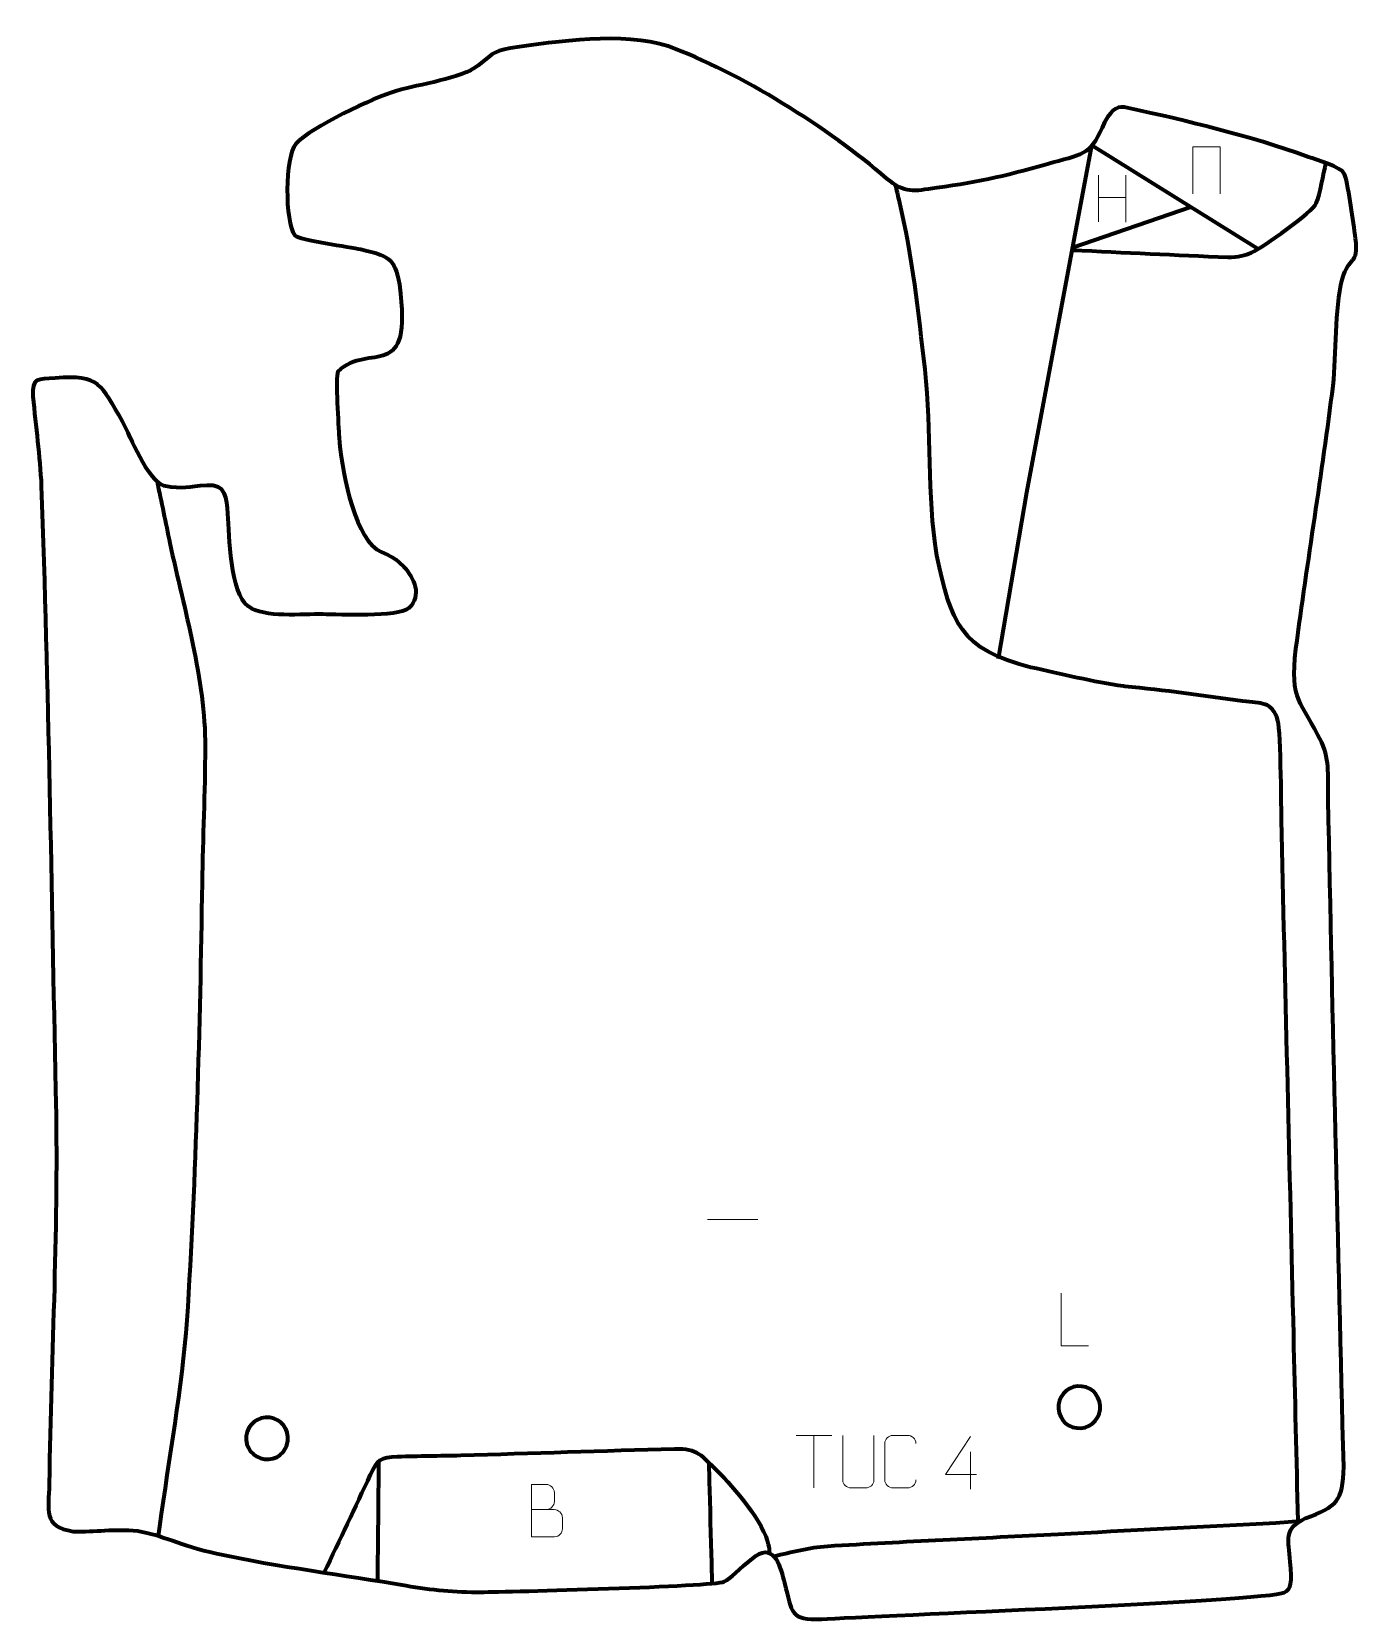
# Model space of a CAD drawing. Header units: millimetres. Extents: x -575 to 58, y 102 to 859.
import ezdxf

# ---------------------------------------------------------------- set-up
doc = ezdxf.new("R2010")
doc.units = ezdxf.units.MM
doc.header["$MEASUREMENT"] = 0
doc.layers.add('layer 2', color=7, linetype='Continuous')
doc.layers.add('layer 3', color=7, linetype='Continuous')

msp = doc.modelspace()

# ---------------------------------------------------------------- linework, layer by layer
at = {"layer": 'layer 2', "color": 142, "lineweight": 158}
for points, knots in [([(-114.111, 560.1309), (-114.111, 560.1309), (-100.6981, 639.4429), (-100.6981, 639.4429), (-100.6981, 639.4429), (-100.6981, 639.4429), (-69.6666, 804.6905), (-69.6666, 804.6905)], [0, 0, 0, 0, 0.33333333, 0.33333333, 0.33333333, 0.33333333, 1, 1, 1, 1]), ([(-79.0222, 754.8703), (-54.3787, 753.7809), (-29.5933, 752.4762), (-4.9676, 751.5278), (-4.9676, 751.5278), (0.0844, 751.5396), (3.4135, 752.3022), (6.2967, 753.6636), (6.2967, 753.6636), (11.9042, 756.3113), (35.5638, 773.0234), (37.2117, 777.1926), (37.2117, 777.1926), (39.0129, 781.7501), (40.621, 791.1151), (41.8169, 796.346)], [0, 0, 0, 0, 0.2, 0.2, 0.2, 0.2, 0.4, 0.4, 0.4, 0.4, 0.6, 0.6, 0.6, 0.6, 1, 1, 1, 1]), ([(28.5568, 149.4241), (27.8522, 178.94), (27.1476, 208.456), (26.443, 237.9719), (26.443, 237.9719), (24.544, 317.515), (22.6452, 397.058), (20.7462, 476.601), (20.7462, 476.601), (20.5566, 485.2052), (20.3898, 525.8216), (18.9507, 530.673), (18.9507, 530.673), (16.1269, 540.1932), (11.179, 538.8188), (2.0676, 540.0124), (2.0676, 540.0124), (-16.7135, 542.4728), (-35.079, 545.2688), (-53.987, 547.0014), (-53.987, 547.0014), (-53.987, 547.0014), (-54.5942, 547.056), (-54.5942, 547.056), (-54.5942, 547.056), (-68.6916, 548.9902), (-84.6289, 553.0657), (-98.7622, 556.081), (-98.7622, 556.081), (-132.3338, 564.3998), (-136.7566, 577.5357), (-143.442, 609.414), (-143.442, 609.414), (-148.3729, 638.6597), (-145.6327, 668.2356), (-149.1173, 697.915), (-149.1173, 697.915), (-152.4433, 726.2433), (-154.7903, 750.8893), (-161.4865, 778.8805), (-161.4865, 778.8805), (-162.0405, 781.1961), (-162.5838, 783.5106), (-163.1155, 785.8315)], [0, 0, 0, 0, 0.08333333, 0.08333333, 0.08333333, 0.08333333, 0.16666667, 0.16666667, 0.16666667, 0.16666667, 0.25, 0.25, 0.25, 0.25, 0.33333333, 0.33333333, 0.33333333, 0.33333333, 0.41666667, 0.41666667, 0.41666667, 0.41666667, 0.5, 0.5, 0.5, 0.5, 0.58333333, 0.58333333, 0.58333333, 0.58333333, 0.66666667, 0.66666667, 0.66666667, 0.66666667, 0.75, 0.75, 0.75, 0.75, 0.83333333, 0.83333333, 0.83333333, 0.83333333, 1, 1, 1, 1]), ([(-514.8631, 644.6971), (-512.8175, 634.863), (-510.7718, 625.0288), (-508.7263, 615.1946), (-508.7263, 615.1946), (-502.0442, 583.7885), (-491.8596, 550.1765), (-491.9448, 518.0684), (-491.9448, 518.0684), (-492.0445, 496.641), (-493.079, 474.8894), (-493.4057, 453.3475), (-493.4057, 453.3475), (-494.4943, 384.2477), (-496.2564, 313.9907), (-500.6707, 245.0439), (-500.6707, 245.0439), (-503.0242, 212.76), (-509.2612, 179.0891), (-513.7327, 146.8316), (-513.7327, 146.8316), (-513.94, 145.336), (-514.1473, 143.8404), (-514.3547, 142.3448)], [0, 0, 0, 0, 0.14285714, 0.14285714, 0.14285714, 0.14285714, 0.28571429, 0.28571429, 0.28571429, 0.28571429, 0.42857143, 0.42857143, 0.42857143, 0.42857143, 0.57142857, 0.57142857, 0.57142857, 0.57142857, 0.71428571, 0.71428571, 0.71428571, 0.71428571, 1, 1, 1, 1]), ([(-435.2329, 124.8563), (-427.8263, 140.4138), (-420.4749, 155.9424), (-413.1506, 171.5382), (-413.1506, 171.5382), (-409.7125, 178.8587), (-408.5464, 179.8186), (-400.3276, 180.1141), (-400.3276, 180.1141), (-390.4762, 180.4683), (-380.219, 180.4631), (-370.2627, 180.7509), (-370.2627, 180.7509), (-336.3423, 181.732), (-302.3824, 182.911), (-268.4781, 183.8638), (-268.4781, 183.8638), (-256.9075, 183.9793), (-256.1446, 180.913), (-247.954, 173.1115), (-247.954, 173.1115), (-240.5162, 166.0271), (-225.5036, 148.0619), (-223.7529, 138.2316), (-223.7529, 138.2316), (-223.5107, 136.8713), (-223.3307, 135.4733), (-223.1493, 134.1025)], [0, 0, 0, 0, 0.125, 0.125, 0.125, 0.125, 0.25, 0.25, 0.25, 0.25, 0.375, 0.375, 0.375, 0.375, 0.5, 0.5, 0.5, 0.5, 0.625, 0.625, 0.625, 0.625, 0.75, 0.75, 0.75, 0.75, 1, 1, 1, 1]), ([(-409.7648, 120.8987), (-409.5692, 139.8297), (-409.3777, 158.7607), (-409.1781, 177.6916), (-409.1781, 177.6916), (-409.1781, 177.6916), (-409.1753, 177.9591), (-409.1753, 177.9591)], [0, 0, 0, 0, 0.33333333, 0.33333333, 0.33333333, 0.33333333, 1, 1, 1, 1]), ([(-221.1935, 132.628), (-212.3656, 134.6472), (-204.5707, 136.9039), (-195.4861, 137.4648), (-195.4861, 137.4648), (-159.0803, 139.7127), (-122.2383, 141.2767), (-85.768, 143.1841), (-85.768, 143.1841), (-52.2012, 144.9399), (-18.6344, 146.6955), (14.9324, 148.4512), (14.9324, 148.4512), (14.9324, 148.4512), (17.9384, 148.6084), (17.9384, 148.6084), (17.9384, 148.6084), (17.9384, 148.6084), (29.6778, 149.5102), (29.6778, 149.5102)], [0, 0, 0, 0, 0.16666667, 0.16666667, 0.16666667, 0.16666667, 0.33333333, 0.33333333, 0.33333333, 0.33333333, 0.5, 0.5, 0.5, 0.5, 0.66666667, 0.66666667, 0.66666667, 0.66666667, 1, 1, 1, 1])]:
    msp.add_open_spline(points, degree=3, knots=knots, dxfattribs=at)
for points in [[(9.036, 755.6975), (9.036, 755.6975), (-69.6666, 804.6905), (-69.6666, 804.6905)], [(-22.601, 775.3919), (-22.601, 775.3919), (-78.8335, 755.8751), (-78.8335, 755.8751)], [(-250.4342, 120.4346), (-250.5051, 121.3579), (-251.9583, 176.746), (-251.9583, 176.746)]]:
    msp.add_open_spline(points, degree=3, dxfattribs=at)
at = {"layer": 'layer 2', "color": 250, "lineweight": 9}
for points, knots in [([(-21.6625, 781.6729), (-21.6625, 781.6729), (-21.6625, 804.0232), (-21.6625, 804.0232), (-21.6625, 804.0232), (-21.6625, 804.0232), (-8.5442, 804.0232), (-8.5442, 804.0232), (-8.5442, 804.0232), (-8.5442, 804.0232), (-8.5442, 781.6729), (-8.5442, 781.6729)], [0, 0, 0, 0, 0.25, 0.25, 0.25, 0.25, 0.5, 0.5, 0.5, 0.5, 1, 1, 1, 1]), ([(-71.3349, 232.948), (-71.3349, 232.948), (-84.284, 232.948), (-84.284, 232.948), (-84.284, 232.948), (-84.284, 232.948), (-84.284, 257.9016), (-84.284, 257.9016)], [0, 0, 0, 0, 0.33333333, 0.33333333, 0.33333333, 0.33333333, 1, 1, 1, 1]), ([(-173.5616, 190.1724), (-173.562, 184.6329), (-173.4662, 174.4311), (-173.4658, 168.8907), (-173.4658, 168.8907), (-173.6056, 166.6512), (-175.2828, 165.225), (-177.4305, 165.2145), (-177.4305, 165.2145), (-179.7624, 165.2149), (-182.0943, 165.2149), (-184.4258, 165.2145), (-184.4258, 165.2145), (-186.3508, 165.113), (-188.3229, 166.9295), (-188.3117, 168.874), (-188.3117, 168.874), (-188.3114, 174.4359), (-188.216, 184.6113), (-188.2164, 190.1724)], [0, 0, 0, 0, 0.16666667, 0.16666667, 0.16666667, 0.16666667, 0.33333333, 0.33333333, 0.33333333, 0.33333333, 0.5, 0.5, 0.5, 0.5, 0.66666667, 0.66666667, 0.66666667, 0.66666667, 1, 1, 1, 1]), ([(-153.4658, 169.0324), (-153.6056, 166.709), (-155.2828, 165.2294), (-157.4305, 165.2186), (-157.4305, 165.2186), (-159.7624, 165.219), (-162.0943, 165.219), (-164.4258, 165.2186), (-164.4258, 165.2186), (-166.3508, 165.1132), (-168.3229, 166.9977), (-168.3117, 169.015), (-168.3117, 169.015), (-168.3113, 174.7851), (-168.3113, 180.5548), (-168.3117, 186.3241), (-168.3117, 186.3241), (-168.3075, 188.4622), (-166.5608, 190.1814), (-164.4084, 190.1679), (-164.4084, 190.1679), (-162.0827, 190.1679), (-159.7566, 190.1679), (-157.4305, 190.1679), (-157.4305, 190.1679), (-155.4839, 190.2034), (-153.4925, 188.7119), (-153.4658, 186.2743)], [0, 0, 0, 0, 0.125, 0.125, 0.125, 0.125, 0.25, 0.25, 0.25, 0.25, 0.375, 0.375, 0.375, 0.375, 0.5, 0.5, 0.5, 0.5, 0.625, 0.625, 0.625, 0.625, 0.75, 0.75, 0.75, 0.75, 1, 1, 1, 1]), ([(-124.548, 171.5619), (-124.548, 171.5619), (-139.3697, 171.5619), (-139.3697, 171.5619), (-139.3697, 171.5619), (-139.3697, 171.5619), (-127.4921, 189.6324), (-127.4921, 189.6324)], [0, 0, 0, 0, 0.33333333, 0.33333333, 0.33333333, 0.33333333, 1, 1, 1, 1]), ([(-336.5733, 154.8496), (-332.9347, 154.85), (-329.3476, 154.85), (-325.7082, 154.8496), (-325.7082, 154.8496), (-323.7328, 154.8323), (-321.8092, 153.0962), (-321.8092, 151.0466), (-321.8092, 151.0466), (-321.8096, 149.918), (-321.8096, 146.8686), (-321.8092, 145.7397), (-321.8092, 145.7397), (-321.7916, 143.8818), (-323.3337, 141.8679), (-325.6552, 141.8848), (-325.6552, 141.8848), (-329.295, 141.8852), (-332.9344, 141.8852), (-336.5733, 141.8848), (-336.5733, 141.8848), (-336.5733, 150.2031), (-336.5733, 158.5209), (-336.5733, 166.8384), (-336.5733, 166.8384), (-334.1996, 166.8384), (-331.8255, 166.8384), (-329.4513, 166.8384), (-329.4513, 166.8384), (-327.7705, 166.856), (-325.6737, 164.9455), (-325.656, 162.9831), (-325.656, 162.9831), (-325.6564, 160.917), (-325.6564, 160.771), (-325.656, 158.7045), (-325.656, 158.7045), (-325.6387, 156.6384), (-327.4932, 154.8323), (-329.5032, 154.8496)], [0, 0, 0, 0, 0.09090909, 0.09090909, 0.09090909, 0.09090909, 0.18181818, 0.18181818, 0.18181818, 0.18181818, 0.27272727, 0.27272727, 0.27272727, 0.27272727, 0.36363636, 0.36363636, 0.36363636, 0.36363636, 0.45454545, 0.45454545, 0.45454545, 0.45454545, 0.54545455, 0.54545455, 0.54545455, 0.54545455, 0.63636364, 0.63636364, 0.63636364, 0.63636364, 0.72727273, 0.72727273, 0.72727273, 0.72727273, 0.81818182, 0.81818182, 0.81818182, 0.81818182, 1, 1, 1, 1])]:
    msp.add_open_spline(points, degree=3, knots=knots, dxfattribs=at)
for points in [[(-66.5836, 790.5293), (-66.5836, 790.5293), (-66.5836, 768.3366), (-66.5836, 768.3366)], [(-53.4679, 790.5293), (-53.4679, 790.5293), (-53.4679, 768.179), (-53.4679, 768.179)], [(-66.5661, 779.8869), (-66.5661, 779.8869), (-53.4679, 779.8869), (-53.4679, 779.8869)], [(-252.7819, 293.0498), (-252.7819, 293.0498), (-228.8039, 293.0498), (-228.8039, 293.0498)], [(-210.561, 190.145), (-210.561, 190.145), (-193.5738, 190.145), (-193.5738, 190.145)], [(-202.0672, 165.215), (-202.0672, 165.215), (-202.0672, 190.1685), (-202.0672, 190.1685)], [(-127.4921, 182.323), (-127.4921, 182.323), (-127.4921, 164.6583), (-127.4921, 164.6583)]]:
    msp.add_open_spline(points, degree=3, dxfattribs=at)
at = {"layer": 'layer 2', "color": 142, "lineweight": 200}
for points in [[(-74.8832, 193.6792), (-80.3898, 193.2562), (-85.1967, 197.3773), (-85.6197, 202.8839), (-85.6197, 202.8839), (-86.0426, 208.3905), (-81.9215, 213.1975), (-76.4149, 213.6204), (-76.4149, 213.6204), (-70.9083, 214.0434), (-66.1014, 209.9223), (-65.6784, 204.4157), (-65.6784, 204.4157), (-65.2554, 198.9091), (-69.3765, 194.1022), (-74.8832, 193.6792)], [(-461.7025, 178.8267), (-467.2091, 178.4037), (-472.016, 182.5248), (-472.439, 188.0314), (-472.439, 188.0314), (-472.862, 193.538), (-468.7409, 198.345), (-463.2342, 198.7679), (-463.2342, 198.7679), (-457.7276, 199.1909), (-452.9207, 195.0698), (-452.4977, 189.5632), (-452.4977, 189.5632), (-452.0748, 184.0566), (-456.1959, 179.2497), (-461.7025, 178.8267)]]:
    msp.add_open_spline(points, degree=3, knots=[0, 0, 0, 0, 0.2, 0.2, 0.2, 0.2, 0.4, 0.4, 0.4, 0.4, 0.6, 0.6, 0.6, 0.6, 1, 1, 1, 1], dxfattribs=at)
at = {"layer": 'layer 3', "color": 242, "lineweight": 158}
msp.add_open_spline([(-346.538, 851.151), (-324.2416, 854.3227), (-293.0687, 858.8854), (-271.4972, 852.0249), (-271.4972, 852.0249), (-237.6751, 839.7637), (-194.605, 812.6462), (-167.4299, 789.0115), (-167.4299, 789.0115), (-158.423, 781.4895), (-154.8663, 782.9652), (-143.4987, 784.4819), (-143.4987, 784.4819), (-122.7428, 787.3713), (-108.2555, 790.7358), (-88.1998, 796.5844), (-88.1998, 796.5844), (-73.1308, 800.6708), (-69.8862, 800.5331), (-63.641, 815.8931), (-63.641, 815.8931), (-59.5532, 822.7612), (-57.0956, 823.6606), (-52.8208, 822.6999), (-52.8208, 822.6999), (-22.6265, 815.9214), (4.1437, 809.7991), (33.4111, 799.1989), (33.4111, 799.1989), (37.2876, 797.7949), (48.9759, 794.6353), (50.6875, 791.1112), (50.6875, 791.1112), (52.9442, 783.7046), (54.7368, 768.6719), (55.8519, 760.448), (55.8519, 760.448), (57.6377, 747.2766), (52.5567, 752.433), (49.5809, 740.893), (49.5809, 740.893), (45.9215, 726.7022), (46.9154, 705.5504), (45.1927, 690.221), (45.1927, 690.221), (39.9411, 648.3284), (33.0337, 606.7354), (27.5238, 564.9307), (27.5238, 564.9307), (24.4131, 539.485), (30.0182, 540.58), (39.7581, 520.2258), (39.7581, 520.2258), (43.8137, 511.7504), (42.6507, 502.6372), (42.8433, 493.2568), (42.8433, 493.2568), (45.0172, 387.2096), (47.5847, 281.3247), (50.2541, 175.2939), (50.2541, 175.2939), (49.9441, 158.4049), (46.9326, 156.4967), (32.0631, 150.725), (32.0631, 150.725), (21.5062, 146.0655), (23.9024, 140.2592), (24.8151, 129.9949), (24.8151, 129.9949), (25.702, 120.0212), (25.2879, 116.9302), (21.9614, 115.3789), (21.9614, 115.3789), (13.2203, 111.3026), (-173.9759, 104.306), (-198.2852, 102.6717), (-198.2852, 102.6717), (-213.5732, 102.1475), (-212.4158, 105.5165), (-215.9832, 119.8845), (-215.9832, 119.8845), (-217.9808, 126.8811), (-220.5999, 139.0846), (-229.7815, 132.7689), (-229.7815, 132.7689), (-238.7995, 125.8703), (-241.0852, 122.3211), (-244.8394, 120.5243), (-244.8394, 120.5243), (-249.7629, 118.1678), (-347.919, 115.6922), (-360.5803, 115.5572), (-360.5803, 115.5572), (-372.9601, 115.4252), (-384.0813, 116.5761), (-396.2833, 118.6363), (-396.2833, 118.6363), (-426.2412, 123.8998), (-456.9083, 127.4586), (-486.5651, 133.9466), (-486.5651, 133.9466), (-504.1862, 137.8016), (-512.3017, 142.7955), (-524.0578, 144.7024), (-524.0578, 144.7024), (-535.5009, 145.8717), (-544.0713, 144.1155), (-554.8306, 144.4736), (-554.8306, 144.4736), (-569.5348, 146.8152), (-566.3385, 154.4993), (-566.2366, 167.1128), (-566.2366, 167.1128), (-565.2105, 230.0465), (-561.7151, 291.4968), (-563.1397, 354.6381), (-563.1397, 354.6381), (-565.2829, 450.4473), (-566.5294, 546.685), (-569.9716, 642.4197), (-569.9716, 642.4197), (-570.6545, 657.1226), (-572.6352, 670.585), (-573.9551, 685.0542), (-573.9551, 685.0542), (-574.5123, 694.3956), (-571.8439, 693.0686), (-563.3283, 693.9377), (-563.3283, 693.9377), (-541.9454, 695.5337), (-541.6822, 691.0299), (-531.2967, 673.1806), (-531.2967, 673.1806), (-527.1999, 665.4251), (-519.7044, 645.7393), (-511.6375, 642.5909), (-511.6375, 642.5909), (-501.7712, 640.6383), (-500.331, 642.1448), (-491.2231, 642.7617), (-491.2231, 642.7617), (-481.874, 643.395), (-481.6616, 636.853), (-481.1047, 629.2144), (-481.1047, 629.2144), (-480.4205, 618.7866), (-480.1192, 591.5388), (-471.4434, 585.1667), (-471.4434, 585.1667), (-463.6134, 579.4159), (-445.8463, 581.6421), (-435.771, 581.3813), (-435.771, 581.3813), (-428.2109, 581.1858), (-400.1698, 579.9184), (-394.9694, 584.2843), (-394.9694, 584.2843), (-388.7394, 590.5275), (-392.2216, 598.432), (-397.4042, 604.0451), (-397.4042, 604.0451), (-403.823, 610.1573), (-403.688, 608.7493), (-410.2573, 612.1757), (-410.2573, 612.1757), (-421.6168, 620.4728), (-427.3439, 651.8968), (-428.153, 665.7439), (-428.153, 665.7439), (-428.4365, 670.6876), (-430.0663, 693.944), (-428.7567, 697.0291), (-428.7567, 697.0291), (-413.6125, 711.4151), (-392.9282, 690.3792), (-399.4443, 738.4415), (-399.4443, 738.4415), (-401.4436, 751.4261), (-405.2336, 752.2798), (-417.9085, 755.2429), (-417.9085, 755.2429), (-422.633, 756.3474), (-447.2218, 759.7474), (-449.3197, 761.8961), (-449.3197, 761.8961), (-454.1105, 768.1939), (-454.1012, 799.4207), (-448.7545, 805.4292), (-448.7545, 805.4292), (-441.4174, 813.6746), (-411.9181, 827.4016), (-400.735, 830.7616), (-400.735, 830.7616), (-390.0635, 833.8157), (-369.9951, 836.6764), (-361.8614, 842.7809), (-361.8614, 842.7809), (-355.2502, 847.7426), (-355.8197, 849.3984), (-346.538, 851.151)], degree=3, knots=[0, 0, 0, 0, 0.01960784, 0.01960784, 0.01960784, 0.01960784, 0.03921569, 0.03921569, 0.03921569, 0.03921569, 0.05882353, 0.05882353, 0.05882353, 0.05882353, 0.07843137, 0.07843137, 0.07843137, 0.07843137, 0.09803922, 0.09803922, 0.09803922, 0.09803922, 0.11764706, 0.11764706, 0.11764706, 0.11764706, 0.1372549, 0.1372549, 0.1372549, 0.1372549, 0.15686275, 0.15686275, 0.15686275, 0.15686275, 0.17647059, 0.17647059, 0.17647059, 0.17647059, 0.19607843, 0.19607843, 0.19607843, 0.19607843, 0.21568627, 0.21568627, 0.21568627, 0.21568627, 0.23529412, 0.23529412, 0.23529412, 0.23529412, 0.25490196, 0.25490196, 0.25490196, 0.25490196, 0.2745098, 0.2745098, 0.2745098, 0.2745098, 0.29411765, 0.29411765, 0.29411765, 0.29411765, 0.31372549, 0.31372549, 0.31372549, 0.31372549, 0.33333333, 0.33333333, 0.33333333, 0.33333333, 0.35294118, 0.35294118, 0.35294118, 0.35294118, 0.37254902, 0.37254902, 0.37254902, 0.37254902, 0.39215686, 0.39215686, 0.39215686, 0.39215686, 0.41176471, 0.41176471, 0.41176471, 0.41176471, 0.43137255, 0.43137255, 0.43137255, 0.43137255, 0.45098039, 0.45098039, 0.45098039, 0.45098039, 0.47058824, 0.47058824, 0.47058824, 0.47058824, 0.49019608, 0.49019608, 0.49019608, 0.49019608, 0.50980392, 0.50980392, 0.50980392, 0.50980392, 0.52941176, 0.52941176, 0.52941176, 0.52941176, 0.54901961, 0.54901961, 0.54901961, 0.54901961, 0.56862745, 0.56862745, 0.56862745, 0.56862745, 0.58823529, 0.58823529, 0.58823529, 0.58823529, 0.60784314, 0.60784314, 0.60784314, 0.60784314, 0.62745098, 0.62745098, 0.62745098, 0.62745098, 0.64705882, 0.64705882, 0.64705882, 0.64705882, 0.66666667, 0.66666667, 0.66666667, 0.66666667, 0.68627451, 0.68627451, 0.68627451, 0.68627451, 0.70588235, 0.70588235, 0.70588235, 0.70588235, 0.7254902, 0.7254902, 0.7254902, 0.7254902, 0.74509804, 0.74509804, 0.74509804, 0.74509804, 0.76470588, 0.76470588, 0.76470588, 0.76470588, 0.78431373, 0.78431373, 0.78431373, 0.78431373, 0.80392157, 0.80392157, 0.80392157, 0.80392157, 0.82352941, 0.82352941, 0.82352941, 0.82352941, 0.84313725, 0.84313725, 0.84313725, 0.84313725, 0.8627451, 0.8627451, 0.8627451, 0.8627451, 0.88235294, 0.88235294, 0.88235294, 0.88235294, 0.90196078, 0.90196078, 0.90196078, 0.90196078, 0.92156863, 0.92156863, 0.92156863, 0.92156863, 0.94117647, 0.94117647, 0.94117647, 0.94117647, 0.96078431, 0.96078431, 0.96078431, 0.96078431, 1, 1, 1, 1], dxfattribs=at)

doc.saveas('drawing.dxf')
